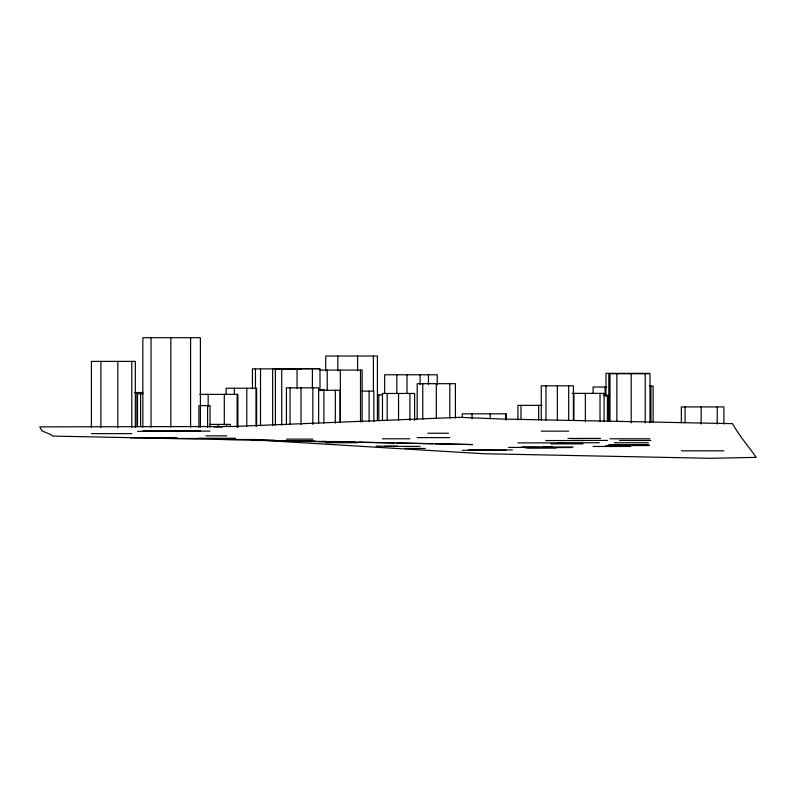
<?xml version="1.0" encoding="UTF-8"?>
<svg xmlns="http://www.w3.org/2000/svg" width="796" height="796" viewBox="0 0 796 796"><rect width="100%" height="100%" fill="white"/><g stroke="black" fill="none" stroke-linecap="round" stroke-linejoin="round"><path stroke-width="1.19" d="M274.391 368.657L319.007 368.657M301.246 368.876L252.451 368.876L252.451 388.637M319.634 370.08L362.14 370.08L362.14 421.93M649.516 373.324L605.985 373.324L605.985 396.587M649.506 386.06L653.108 386.06L653.108 421.93M606.433 387.035L593.1 387.035L593.1 393.224M319.664 389.921L324.46 389.921M318.47 390.259L340.071 390.259L340.071 421.999M361.872 391.115L373.851 391.115L373.851 421.631M134.514 392.518L142.832 392.518M572.165 393.363L604.104 393.363L604.104 421.363M142.991 393.821L137.499 393.821L137.499 426.477M199.826 394.358L237.895 394.358L237.895 427.283M377.304 394.896L382.408 394.896M603.388 395.373L608.283 395.373L608.283 420.935M541.957 405.373L517.888 405.373L517.888 419.89M200.214 405.632L210.025 405.632L210.025 427.472M209.547 424.407L230.273 424.407L230.273 426.696M213.806 427.044L222.452 427.044M142.842 430.905L200.393 430.905M179.349 431.104L210.025 431.104M541.27 431.153L568.702 431.153M137.499 431.323L183.289 431.323M427.8 433.243L448.526 433.243M91.421 433.641L131.788 433.641M205.985 435.84L226.711 435.84M417.174 437.621L449.82 437.621M130.494 437.84L177.001 437.75M197.925 438.268L235.477 438.268M165.956 438.487L197.259 438.506M567.956 438.417L600.492 438.417M382.478 438.785L409.91 438.785M609.995 438.785L649.994 438.785M286.421 439.123L312.848 439.123M226.124 439.511L256.63 439.511M252.451 440.486L276.093 440.486M571.09 440.417L607.408 440.417M619.497 440.477L650.939 440.477M545.698 440.546L585.01 440.546M274.391 440.914L312.4 440.994M291.167 441.133L315.445 441.133M292.092 441.203L308.878 441.203M304.241 441.382L307.883 441.382M307.704 441.541L340.071 441.541M318.649 441.69L354.688 441.69M341.494 442.397L361.891 442.397M325.713 442.735L357.583 442.735M557.668 442.725L599.328 442.725M614.283 442.755L648.372 442.755M517.888 442.875L563.677 442.875M550.902 443.86L583.05 443.86M608.801 444.586L648.949 444.586M605.985 445.571L649.516 445.571M376.08 446.168L397.622 446.168M384.677 446.387L420.089 446.387M593.1 446.466L630.681 446.466M521.848 446.924L552.434 446.924M542.524 447.044L573.11 447.044M508.505 447.422L538.882 447.422M527.579 447.611L571.677 447.531M525.639 447.969L556.225 447.969M404.836 448.437L425.283 448.437M468.536 449.68L492.824 449.68M488.067 449.949L512.355 449.949M462.257 450.297L506.186 450.297M681.346 450.835L723.882 450.835M251.606 439.79L275.177 440.387M285.107 440.596L308.699 441.093M322.36 441.382L326.081 441.462M334.768 441.641L338.499 441.72M359.603 442.168L394.358 442.904M396.846 442.964L432.845 443.72M435.332 443.78L472.575 444.566L52.665 436.089L51.053 434.725L41.85 430.835L39.8 426.865L232.89 426.487L459.72 417.333L502.734 419.064L732.549 423.651C739.195 435.85 748.27 446.058 756.2 457.372L710.211 458.297L483.381 453.72L256.561 439.989M231.805 438.984L235.516 439.133M723.882 423.999L723.882 406.925L681.346 406.925L681.346 422.775M717.226 406.925L717.226 423.999M701.147 406.925L701.147 423.999M685.067 406.925L685.067 422.775M650.939 386.06L650.939 421.93M649.994 422.835L649.994 373.752L609.995 373.752L609.995 421.601M645.218 373.752L645.218 422.835M631.198 373.752L631.198 422.835M616.87 373.752L616.87 421.601M608.831 373.324L608.801 421.273M607.408 395.373L607.408 420.935M605.089 387.035L605.089 395.702M600.025 393.363L600.025 421.363M585.349 393.363L585.349 421.363M573.916 393.363L573.916 420.149M573.409 420.129L573.409 385.831L541.27 385.831L541.27 420.129M568.702 385.831L568.702 420.129M557.339 385.831L557.339 420.129M545.976 385.831L545.976 420.129M538.663 405.373L538.663 419.89M520.982 405.373L520.982 419.89M506.186 419.91L506.186 413.84L462.257 413.84L462.257 417.482M506.007 413.84L506.007 419.91M490.187 413.84L490.187 418.696M472.058 413.84L472.058 418.696M455.421 418.009L455.421 383.682L417.174 383.682L417.174 419.233M449.82 383.682L449.82 418.009M437.253 384.657L437.253 374.777L384.677 374.777L384.677 393.304M436.298 383.682L436.298 418.009M428.457 374.777L428.457 384.657M422.775 383.682L422.775 419.233M420.089 374.777L420.089 384.657M414.616 420.417L414.616 393.463L382.478 393.463L382.478 420.417M409.91 393.463L409.91 420.417M406.985 374.777L406.985 393.304M398.547 393.463L398.547 420.417M396.826 374.777L396.826 393.304M387.184 393.463L387.184 420.417M378.796 394.896L378.796 420.527M377.423 420.437L377.423 356.031L325.713 356.031L325.713 370.896M373.384 356.031L373.384 390.707M369.115 391.115L369.115 421.631M360.498 370.08L360.498 421.93M357.583 356.031L357.583 370.896M340.36 370.08L340.36 421.93M337.842 356.031L337.842 370.896M335.325 390.259L335.325 423.223M327.226 370.08L327.226 389.831M323.882 390.259L323.882 423.223M319.992 390.786L319.992 368.747L275.386 368.747L275.386 425.074M318.649 423.253L318.649 387.851L286.421 387.851L286.421 424.477M312.848 387.851L312.848 424.477M312.4 368.747L312.4 388.339M301.017 387.851L301.017 424.477M297.067 368.747L297.067 388.339M290.072 387.851L290.072 424.477M281.734 368.747L281.734 425.074M272.66 368.876L272.66 425.671M260.501 368.876L260.501 425.671M256.63 426.079L256.63 388.229L226.124 388.229L226.124 394.338M255.984 388.229L255.984 426.079M255.466 368.876L255.466 388.637M246.78 388.229L246.78 426.079M237.138 394.358L237.138 427.283M234.412 388.229L234.412 394.338M226.711 424.407L226.711 426.696M224.303 394.358L224.303 424.845M218.134 424.407L218.134 426.696M208.164 394.358L208.164 406.557M207.597 405.632L207.597 427.472M200.393 427.173L200.393 337.703L142.842 337.703L142.842 427.173M198.91 405.632L198.91 427.472M190.592 337.703L190.592 427.173M170.812 337.703L170.812 427.173M151.031 337.703L151.031 427.173M140.594 393.821L140.594 426.477M136.962 392.518L136.962 426.815M135.33 427.512L135.33 361.384L91.421 361.384L91.421 427.512M131.788 361.384L131.788 427.512M117.828 361.384L117.828 427.512M100.903 361.384L100.903 427.512"/></g></svg>
